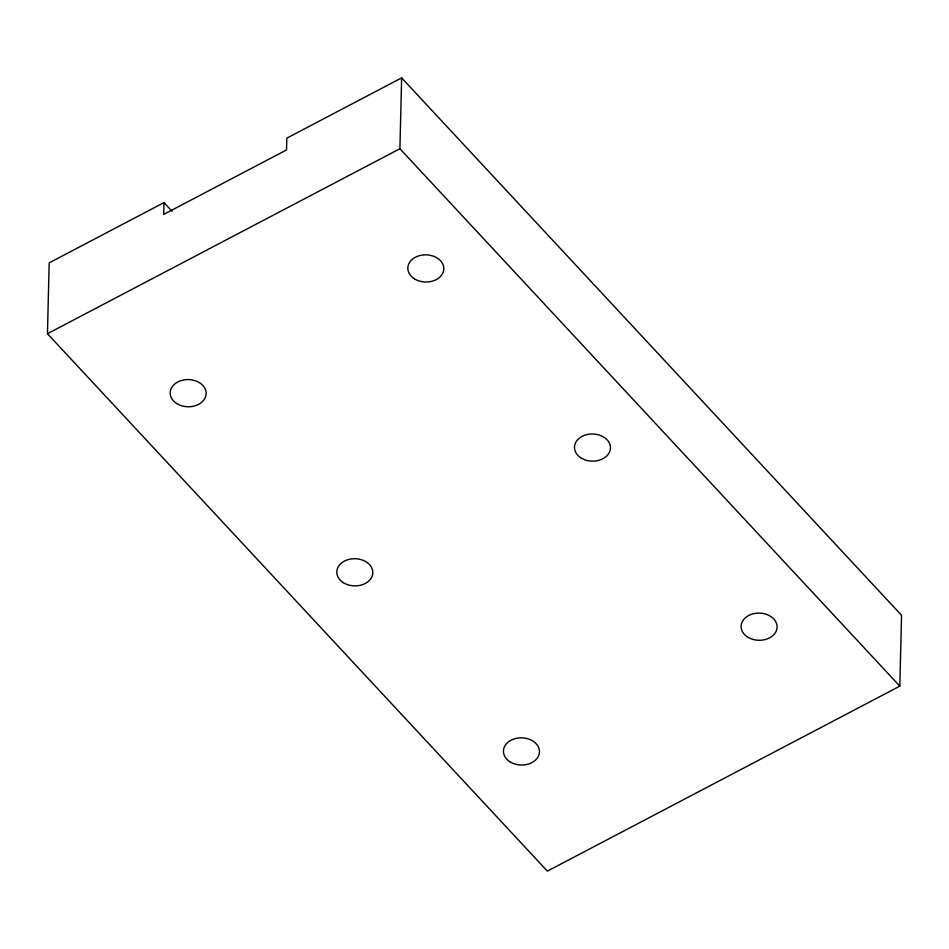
<?xml version="1.0" encoding="UTF-8"?>
<svg xmlns="http://www.w3.org/2000/svg" width="949" height="949" viewBox="0 0 949 949"><rect width="100%" height="100%" fill="white"/><g stroke="black" fill="none" stroke-linecap="round" stroke-linejoin="round"><path stroke-width="1.42" d="M163.999 202.6L163.703 214.415L286.539 149.942L286.823 138.139L401.641 77.877L901.55 615.284L899.818 686.139L547.359 871.123L47.45 333.716L49.182 262.861L163.999 202.6L172.077 211.295M899.818 686.139L399.909 148.732L401.641 77.877M47.45 333.716L399.909 148.732M343.324 582.639A18.007 13.594 1.4 0 0 372.566 574.762A18.007 13.594 1.4 0 0 348.556 559.483A18.007 13.594 1.4 0 0 343.324 582.639M509.957 761.774A18.007 13.594 1.4 0 0 539.198 753.897A18.007 13.594 1.4 0 0 515.188 738.619A18.007 13.594 1.4 0 0 509.957 761.774M747.598 637.04A18.007 13.594 1.4 0 0 776.84 629.163A18.007 13.594 1.4 0 0 752.83 613.884A18.007 13.594 1.4 0 0 747.598 637.04M580.966 457.904A18.007 13.594 1.4 0 0 610.207 450.028A18.007 13.594 1.4 0 0 586.197 434.761A18.007 13.594 1.4 0 0 580.966 457.904M414.333 278.769A18.007 13.594 1.4 0 0 443.574 270.904A18.007 13.594 1.4 0 0 419.565 255.625A18.007 13.594 1.4 0 0 414.333 278.769M176.68 403.503A18.007 13.594 1.4 0 0 205.921 395.626A18.007 13.594 1.4 0 0 181.911 380.347A18.007 13.594 1.4 0 0 176.68 403.503"/></g></svg>
